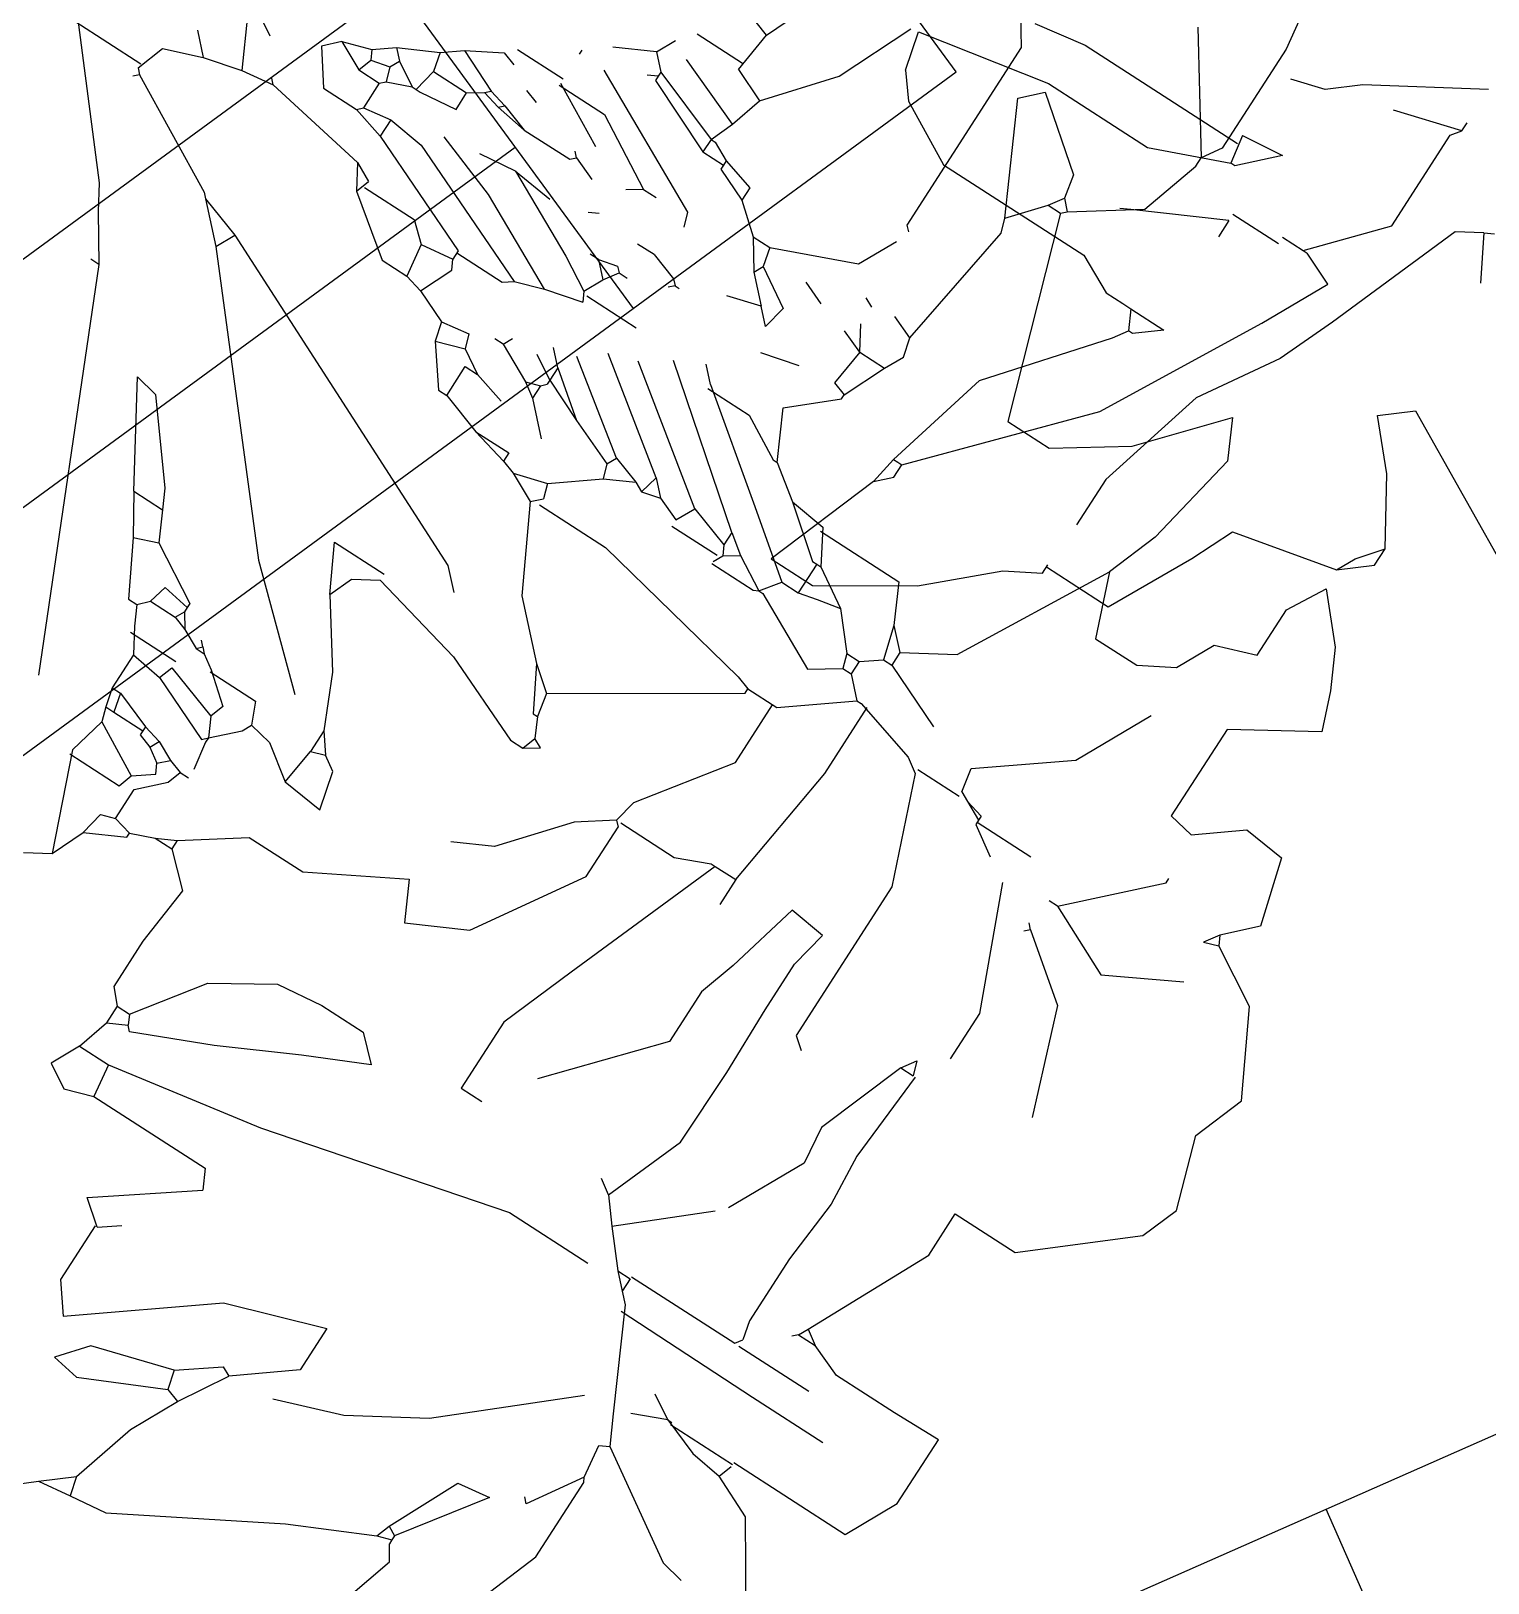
# Model space of a CAD drawing. Header units: metres. Extents: x 1769 to 3632, y 809 to 2652.
# Drawn here: x 2738.5535 to 2738.7356, y 1805.9616 to 1806.1554 of the extents above; entities that cross this region are included whole.
import ezdxf

# ---------------------------------------------------------------- set-up
doc = ezdxf.new("R2010")
doc.units = ezdxf.units.M
doc.header["$LTSCALE"] = 10
for name, color, linetype in [('A-ELEV0', 7, 'Continuous'), ('A-GLAZ', 150, 'Continuous'), ('A_CRISTAL', 150, 'Continuous'), ('L-PLNT', 66, 'Continuous')]:
    doc.layers.add(name, color=color, linetype=linetype)

# ---------------------------------------------------------------- blocks, each defined once
blk = doc.blocks.new('*U445')
at = {"layer": 'A-GLAZ', "ltscale": 0.01}
for p, q in [((0.01799574, 0.000025), (0.01874531, 0.000025)), ((0.01799574, 0), (0.01874531, 0)), ((0.01874531, -0.000025), (0.01799574, -0.000025))]:
    blk.add_line(p, q, dxfattribs=at)
blk.add_lwpolyline([(0.01879531, -0.000025), (0.01874531, -0.000025), (0.01874531, 0.000025), (0.01879531, 0.000025)], close=True, dxfattribs=at)
blk = doc.blocks.new('GARRA DE LEON')
at = {"layer": 'L-PLNT', "color": 65, "linetype": 'Continuous'}
for p, q in [((1271.7821, 335.3903), (1271.8152, 335.4027)), ((1271.8152, 335.4027), (1271.8773, 335.382)), ((1271.8773, 335.382), (1271.9229, 335.3986)), ((1271.9229, 335.3986), (1271.9933, 335.3613)), ((1271.7117, 335.3075), (1271.7821, 335.3903)), ((1271.9933, 335.3613), (1272.0223, 335.3116)), ((1271.4342, 335.3158), (1271.4798, 335.3386)), ((1271.4798, 335.3386), (1271.5439, 335.3386)), ((1271.5439, 335.3386), (1271.5429, 335.2951)), ((1272.0554, 335.3323), (1272.0305, 335.3075)), ((1272.1134, 335.3158), (1272.0554, 335.3323)), ((1271.4342, 335.204), (1271.4342, 335.3158)), ((1272.1175, 335.2785), (1272.1134, 335.3158)), ((1271.7117, 335.2474), (1271.7117, 335.3075)), ((1271.9477, 335.2412), (1271.9809, 335.3034)), ((1272.0181, 335.2992), (1272.0223, 335.3116)), ((1272.0305, 335.3075), (1272.0181, 335.2992)), ((1272.0305, 335.3075), (1272.0223, 335.3116)), ((1271.3059, 335.2992), (1271.4011, 335.2371)), ((1271.5429, 335.2951), (1271.5429, 335.2371)), ((1272.0885, 335.2412), (1272.1175, 335.2785)), ((1272.2211, 335.2868), (1272.1796, 335.2185)), ((1272.2542, 335.2744), (1272.2211, 335.2868)), ((1272.2873, 335.2578), (1272.2542, 335.2744)), ((1271.4891, 335.1874), (1271.4891, 335.2578)), ((1271.9063, 335.2247), (1271.8152, 335.2578)), ((1272.3246, 335.2247), (1272.2873, 335.2578)), ((1271.4011, 335.2371), (1271.4177, 335.1998)), ((1271.5429, 335.2371), (1271.5543, 335.2081)), ((1271.5626, 335.1957), (1271.6703, 335.2474)), ((1271.6703, 335.2474), (1271.7117, 335.2474)), ((1271.9767, 335.1791), (1271.9477, 335.2412)), ((1271.9767, 335.1791), (1272.043, 335.2454)), ((1272.043, 335.2454), (1272.0471, 335.2454)), ((1272.0927, 335.2185), (1272.0885, 335.2412)), ((1271.5191, 335.1543), (1271.5191, 335.2247)), ((1271.9477, 335.1708), (1271.9063, 335.2247)), ((1272.2915, 335.206), (1272.3246, 335.2247)), ((1271.3307, 335.1998), (1271.3265, 335.2205)), ((1272.1796, 335.2185), (1272.0927, 335.2185)), ((1271.3887, 335.1087), (1271.3307, 335.1998)), ((1271.4177, 335.1998), (1271.4301, 335.204)), ((1271.4218, 335.1708), (1271.4177, 335.1998)), ((1271.4321, 335.1418), (1271.4321, 335.204)), ((1271.5543, 335.1915), (1271.5543, 335.2081)), ((1271.5626, 335.1957), (1271.5543, 335.2081)), ((1272.2335, 335.1708), (1272.2459, 335.206)), ((1272.2459, 335.206), (1272.2915, 335.206)), ((1271.4901, 335.0549), (1271.4891, 335.1874)), ((1271.5543, 335.1915), (1271.5502, 335.1874)), ((1271.5543, 335.1915), (1271.5626, 335.1957)), ((1271.8649, 335.1729), (1271.8194, 335.1729)), ((1271.9684, 335.1294), (1271.8649, 335.1729)), ((1271.9767, 335.1791), (1271.9767, 335.1708)), ((1271.4342, 335.1377), (1271.4218, 335.1708)), ((1271.9477, 335.1708), (1271.9436, 335.1667)), ((1271.9477, 335.1708), (1271.9519, 335.1667)), ((1272.0885, 335.1253), (1272.1548, 335.1584)), ((1272.2003, 335.1543), (1272.2335, 335.1708)), ((1271.5191, 335.1501), (1271.5253, 335.1543)), ((1271.5191, 335.0466), (1271.5191, 335.1501)), ((1271.5419, 335.1504), (1271.5253, 335.1543)), ((1271.604, 335.1504), (1271.5419, 335.1504)), ((1271.662, 335.1548), (1271.604, 335.1504)), ((1271.7076, 335.1512), (1271.662, 335.1548)), ((1271.7904, 335.1563), (1271.7076, 335.1512)), ((1271.8028, 335.1501), (1271.7904, 335.1543)), ((1271.7904, 335.1418), (1271.7904, 335.1543)), ((1271.7904, 335.1418), (1271.8028, 335.1501)), ((1272.1838, 335.1253), (1272.2003, 335.1543)), ((1271.4342, 335.1377), (1271.4218, 335.1087)), ((1271.4342, 335.1377), (1271.4342, 335.1418)), ((1271.4342, 335.1377), (1271.4466, 335.117)), ((1271.7904, 335.1418), (1271.7117, 335.1129)), ((1271.9995, 335.0839), (1271.9995, 335.1377)), ((1272.0347, 335.0549), (1272.0885, 335.1253)), ((1272.1838, 335.0839), (1272.1838, 335.1253)), ((1271.1568, 335.0632), (1271.2769, 335.1067)), ((1271.2769, 335.1067), (1271.3514, 335.1067)), ((1271.3514, 335.1067), (1271.3555, 335.1046)), ((1271.3845, 335.1004), (1271.3887, 335.1087)), ((1271.4135, 335.0963), (1271.3887, 335.1087)), ((1271.6786, 335.117), (1271.6123, 335.0839)), ((1271.7117, 335.1129), (1271.6786, 335.117)), ((1271.9974, 335.0839), (1271.9809, 335.1087)), ((1271.3555, 335.1046), (1271.31, 335.0756)), ((1271.3555, 335.1046), (1271.3845, 335.1004)), ((1271.4963, 335.0549), (1271.4135, 335.0963)), ((1272.3701, 335.0963), (1272.2832, 335.0797)), ((1272.4033, 335.0797), (1272.3701, 335.0963)), ((1272.0015, 335.0839), (1271.9974, 335.0839)), ((1272.0098, 335.0673), (1272.0015, 335.0839)), ((1272.0057, 335.0839), (1272.0015, 335.0839)), ((1272.0098, 335.0673), (1272.0057, 335.0839)), ((1272.2376, 335.0632), (1272.1838, 335.0839)), ((1272.2832, 335.0797), (1272.2376, 335.0632)), ((1272.337, 335.0218), (1272.4033, 335.0797)), ((1271.31, 335.0756), (1271.3141, 335.0714)), ((1271.3265, 334.9679), (1271.4135, 335.0673)), ((1271.546, 335.0093), (1271.604, 335.0756)), ((1272.014, 335.059), (1272.0098, 335.0673)), ((1271.5046, 335.0466), (1271.4963, 335.0549)), ((1271.7655, 335.0528), (1271.7572, 335.0632)), ((1272.0098, 335.0176), (1272.0098, 335.059)), ((1272.014, 335.059), (1272.0347, 335.0549)), ((1272.1092, 334.9928), (1272.2376, 335.0632)), ((1271.2976, 335.0466), (1271.2272, 334.9969)), ((1271.2934, 335.0176), (1271.2976, 335.0466)), ((1271.517, 335.0342), (1271.5046, 335.0466)), ((1271.517, 335.0466), (1271.5046, 335.0466)), ((1271.517, 335.0342), (1271.517, 335.0466)), ((1271.9146, 335.0528), (1271.7655, 335.0528)), ((1272.0057, 335.0176), (1271.9146, 335.0528)), ((1271.546, 335.0093), (1271.517, 335.0342)), ((1271.2313, 334.9886), (1271.2934, 335.0176)), ((1271.5667, 334.9928), (1271.6371, 335.0197)), ((1271.6371, 335.0197), (1271.7076, 335.0207)), ((1271.7076, 335.0207), (1271.7696, 335.0192)), ((1271.7696, 335.0192), (1271.8152, 335.0192)), ((1271.8152, 335.0192), (1271.8484, 335.0259)), ((1271.8484, 335.0259), (1271.8525, 334.9928)), ((1272.014, 335.0052), (1272.0057, 335.0176)), ((1272.2976, 334.9638), (1272.337, 335.0218)), ((1271.1236, 334.9803), (1271.2064, 335.0052)), ((1271.2064, 335.0052), (1271.2189, 334.9969)), ((1271.5088, 334.9306), (1271.5088, 335.0093)), ((1271.5667, 334.9928), (1271.546, 335.0093)), ((1272.0305, 334.9472), (1272.014, 335.0052)), ((1272.0719, 334.9514), (1272.0471, 335.0093)), ((1271.2189, 334.9845), (1271.223, 334.9969)), ((1271.223, 334.9969), (1271.2189, 334.9969)), ((1271.2189, 334.9845), (1271.2313, 334.9886)), ((1271.2272, 334.9969), (1271.223, 334.9969)), ((1271.2313, 334.9886), (1271.2272, 334.9969)), ((1271.5667, 334.9928), (1271.575, 334.9803)), ((1271.8525, 334.9928), (1271.7862, 334.9762)), ((1272.0844, 334.9514), (1272.1092, 334.9928)), ((1271.1857, 334.9141), (1271.2189, 334.9845)), ((1271.7862, 334.9762), (1271.7531, 334.9658)), ((1271.2893, 334.9058), (1271.3265, 334.9679)), ((1271.7034, 334.9658), (1271.6164, 334.8892)), ((1271.7531, 334.9658), (1271.7034, 334.9658)), ((1272.2976, 334.9224), (1272.2976, 334.9638)), ((1271.8484, 334.9389), (1271.9643, 334.9534)), ((1271.9643, 334.9534), (1272.0305, 334.9534)), ((1272.0719, 334.9431), (1272.0719, 334.9514)), ((1272.0844, 334.9514), (1272.0719, 334.9514)), ((1272.1009, 334.9348), (1272.0844, 334.9514)), ((1272.5896, 334.9493), (1272.573, 334.9389)), ((1272.689, 334.9493), (1272.5896, 334.9493)), ((1272.8132, 334.9306), (1272.689, 334.9493)), ((1271.8484, 334.9389), (1271.8235, 334.9389)), ((1271.8484, 334.9182), (1271.8484, 334.9389)), ((1271.9891, 334.8892), (1272.0305, 334.9431)), ((1272.0305, 334.9431), (1272.0305, 334.9472)), ((1272.0471, 334.9265), (1272.0305, 334.9431)), ((1272.0595, 334.9265), (1272.0719, 334.9431)), ((1272.1009, 334.9348), (1272.0719, 334.9431)), ((1272.5109, 334.9224), (1272.5648, 334.9389)), ((1272.5648, 334.9389), (1272.573, 334.9389)), ((1272.6642, 334.8768), (1272.573, 334.9389)), ((1271.4549, 334.7153), (1271.5088, 334.9306)), ((1272.0471, 334.9182), (1272.0471, 334.9265)), ((1272.0595, 334.9265), (1272.0471, 334.9265)), ((1272.0595, 334.9141), (1272.0595, 334.9265)), ((1272.1341, 334.9182), (1272.1009, 334.9348)), ((1272.4695, 334.8644), (1272.2976, 334.9224)), ((1272.4736, 334.8685), (1272.5109, 334.9224)), ((1271.1112, 334.7816), (1271.1857, 334.9141)), ((1271.8484, 334.9182), (1271.7076, 334.8644)), ((1271.8359, 334.8851), (1271.8484, 334.9141)), ((1271.8484, 334.9141), (1271.8484, 334.9182)), ((1272.0305, 334.8934), (1272.0471, 334.9182)), ((1272.0595, 334.9141), (1272.0471, 334.9182)), ((1272.0885, 334.8892), (1272.0595, 334.9141)), ((1272.1341, 334.8395), (1272.1341, 334.9182)), ((1271.2686, 334.8478), (1271.2893, 334.9058)), ((1271.8359, 334.8313), (1271.8359, 334.8851)), ((1271.8566, 334.8313), (1271.9312, 334.8851)), ((1271.9312, 334.8851), (1271.9891, 334.8851)), ((1271.9891, 334.8602), (1271.9891, 334.8892)), ((1272.0637, 334.8271), (1272.0305, 334.8934)), ((1272.0844, 334.8685), (1272.0885, 334.8892)), ((1272.1092, 334.8561), (1272.0885, 334.8892)), ((1271.575, 334.8395), (1271.575, 334.8602)), ((1271.7076, 334.8644), (1271.6413, 334.8395)), ((1271.8939, 334.7194), (1271.985, 334.8602)), ((1271.985, 334.8602), (1271.9891, 334.8602)), ((1271.9933, 334.8478), (1271.9891, 334.8602)), ((1272.0803, 334.852), (1272.0844, 334.8685)), ((1272.4695, 334.8644), (1272.4736, 334.8685)), ((1272.4695, 334.852), (1272.4695, 334.8644)), ((1272.4695, 334.852), (1272.4819, 334.8602)), ((1272.4819, 334.8602), (1272.4736, 334.8685)), ((1272.5026, 334.8561), (1272.4819, 334.8602)), ((1271.3017, 334.854), (1271.2644, 334.8064)), ((1271.3431, 334.854), (1271.3017, 334.854)), ((1271.3141, 334.7691), (1271.3431, 334.854)), ((1272.0243, 334.6946), (1271.9933, 334.8478)), ((1272.0803, 334.8354), (1272.0803, 334.852)), ((1272.1092, 334.852), (1272.0803, 334.852)), ((1272.1382, 334.8395), (1272.1092, 334.8561)), ((1272.1092, 334.852), (1272.1092, 334.8561)), ((1272.1092, 334.8478), (1272.1092, 334.852)), ((1272.1423, 334.8064), (1272.1092, 334.8478)), ((1272.4405, 334.8271), (1272.4695, 334.852)), ((1272.5482, 334.7981), (1272.5026, 334.8561)), ((1271.6413, 334.8395), (1271.575, 334.8395)), ((1271.691, 334.7733), (1271.7821, 334.8313)), ((1271.7821, 334.8313), (1271.8318, 334.8313)), ((1271.8359, 334.8271), (1271.8318, 334.8313)), ((1271.8359, 334.8271), (1271.8566, 334.8313)), ((1272.0637, 334.823), (1272.0803, 334.8354)), ((1272.1217, 334.7816), (1272.0803, 334.8354)), ((1272.1423, 334.8064), (1272.1382, 334.8395)), ((1272.3121, 334.8147), (1272.4281, 334.8313)), ((1272.4281, 334.8313), (1272.4405, 334.8271)), ((1271.8359, 334.8271), (1271.8152, 334.7981)), ((1272.0616, 334.8188), (1272.0637, 334.823)), ((1272.0616, 334.7774), (1272.0616, 334.8188)), ((1272.0637, 334.823), (1272.0637, 334.8271)), ((1272.0803, 334.794), (1272.0637, 334.823)), ((1272.279, 334.8106), (1272.2956, 334.8188)), ((1272.2956, 334.8188), (1272.3121, 334.8147)), ((1272.4405, 334.8271), (1272.5316, 334.7816)), ((1271.223, 334.7816), (1271.2644, 334.8064)), ((1271.2686, 334.7981), (1271.2644, 334.8064)), ((1272.1631, 334.7774), (1272.1423, 334.8064)), ((1272.2417, 334.794), (1272.279, 334.8106)), ((1272.279, 334.7857), (1272.279, 334.8106)), ((1272.3121, 334.8147), (1272.3204, 334.794)), ((1271.2437, 334.765), (1271.2686, 334.7981)), ((1271.8152, 334.7981), (1271.7614, 334.7526)), ((1272.0719, 334.7816), (1272.0803, 334.794)), ((1272.0927, 334.7774), (1272.0803, 334.794)), ((1272.2045, 334.7567), (1272.2376, 334.794)), ((1272.2376, 334.794), (1272.2417, 334.794)), ((1272.2459, 334.7816), (1272.2417, 334.794)), ((1272.5316, 334.7816), (1272.5482, 334.7981)), ((1271.1071, 334.7484), (1271.1112, 334.7816)), ((1271.1816, 334.7609), (1271.223, 334.7816)), ((1271.2272, 334.7691), (1271.223, 334.7816)), ((1272.0637, 334.7774), (1272.0719, 334.7816)), ((1272.0803, 334.7774), (1272.0719, 334.7816)), ((1272.1879, 334.6946), (1272.1217, 334.7816)), ((1272.279, 334.7857), (1272.2459, 334.7816)), ((1272.279, 334.7857), (1272.2997, 334.7733)), ((1272.279, 334.7857), (1272.2873, 334.765)), ((1271.194, 334.6987), (1271.2272, 334.7691)), ((1271.2437, 334.765), (1271.223, 334.6946)), ((1271.2437, 334.765), (1271.2272, 334.7691)), ((1271.2313, 334.6615), (1271.3141, 334.7691)), ((1271.5502, 334.765), (1271.5253, 334.7112)), ((1271.5698, 334.7443), (1271.5502, 334.765)), ((1271.6661, 334.7236), (1271.691, 334.7733)), ((1272.0699, 334.7319), (1272.0699, 334.7774)), ((1272.0927, 334.7402), (1272.0803, 334.7774)), ((1272.0927, 334.7774), (1272.0803, 334.7774)), ((1272.0927, 334.7774), (1272.1879, 334.6573)), ((1272.1631, 334.7774), (1272.2045, 334.7567)), ((1272.1631, 334.7733), (1272.1631, 334.7774)), ((1272.1838, 334.736), (1272.1631, 334.7733)), ((1272.3204, 334.765), (1272.3163, 334.7733)), ((1272.3908, 334.7609), (1272.3867, 334.765)), ((1271.1236, 334.7443), (1271.1816, 334.7609)), ((1271.7614, 334.7526), (1271.7448, 334.7194)), ((1272.3411, 334.7443), (1272.3743, 334.7609)), ((1272.5689, 334.7609), (1272.3908, 334.7609)), ((1272.6849, 334.6822), (1272.5689, 334.7609)), ((1271.1029, 334.7194), (1271.1071, 334.7484)), ((1271.1029, 334.7194), (1271.1236, 334.7443)), ((1271.1236, 334.7443), (1271.1071, 334.7484)), ((1271.5698, 334.7029), (1271.5698, 334.7443)), ((1271.8442, 334.7277), (1271.8525, 334.7402)), ((1271.8525, 334.7402), (1271.8566, 334.7319)), ((1272.0761, 334.7319), (1272.0927, 334.7402)), ((1272.0927, 334.7402), (1272.1713, 334.6325)), ((1272.2335, 334.7153), (1272.2417, 334.7484)), ((1272.3121, 334.6739), (1272.3411, 334.7443)), ((1271.8442, 334.7277), (1271.8566, 334.7319)), ((1271.8442, 334.7153), (1271.8442, 334.7277)), ((1271.8732, 334.7236), (1271.8566, 334.7319)), ((1272.0844, 334.7112), (1272.0761, 334.7319)), ((1272.1838, 334.6946), (1272.1838, 334.736)), ((1272.3039, 334.7153), (1272.2956, 334.736)), ((1271.0781, 334.6905), (1271.1029, 334.7194)), ((1271.4301, 334.5786), (1271.4549, 334.7153)), ((1271.6992, 334.707), (1271.6661, 334.7236)), ((1271.8773, 334.6366), (1271.8442, 334.7153)), ((1271.8732, 334.7194), (1271.8732, 334.7236)), ((1271.8939, 334.7194), (1271.8732, 334.7236)), ((1271.9105, 334.6987), (1271.8732, 334.7194)), ((1271.9105, 334.6987), (1271.8939, 334.7194)), ((1271.3265, 334.6242), (1271.3845, 334.7029)), ((1271.4011, 334.6946), (1271.3845, 334.7029)), ((1271.4011, 334.6946), (1271.3845, 334.7029)), ((1271.5253, 334.7112), (1271.4922, 334.6449)), ((1271.5647, 334.6615), (1271.5698, 334.7029)), ((1271.6558, 334.6283), (1271.6992, 334.707)), ((1272.0803, 334.6946), (1272.0844, 334.7112)), ((1272.0968, 334.6987), (1272.0844, 334.7112)), ((1272.2749, 334.7112), (1272.2542, 334.707)), ((1272.2542, 334.707), (1272.2666, 334.6946)), ((1272.2956, 334.678), (1272.2749, 334.7112)), ((1271.1982, 334.6739), (1271.194, 334.6987)), ((1271.223, 334.6946), (1271.1982, 334.6739)), ((1271.4011, 334.5828), (1271.4011, 334.6946)), ((1271.9519, 334.6573), (1271.9105, 334.6987)), ((1272.0243, 334.6283), (1272.0243, 334.6946)), ((1272.0803, 334.6946), (1272.0968, 334.6987)), ((1272.0844, 334.6863), (1272.0803, 334.6946)), ((1272.0968, 334.6987), (1272.1631, 334.6076)), ((1272.1879, 334.6946), (1272.2003, 334.6822)), ((1272.2666, 334.6946), (1272.2583, 334.6656)), ((1272.2873, 334.6739), (1272.2666, 334.6946)), ((1272.0719, 334.6615), (1272.0844, 334.6863)), ((1272.0927, 334.6615), (1272.0844, 334.6863)), ((1272.2873, 334.6739), (1272.2956, 334.678)), ((1272.3121, 334.6573), (1272.2873, 334.6739)), ((1272.3121, 334.6739), (1272.2956, 334.678)), ((1272.3121, 334.6573), (1272.3121, 334.6739)), ((1272.4654, 334.6449), (1272.5316, 334.6739)), ((1271.2561, 334.6428), (1271.2313, 334.6615)), ((1271.31, 334.6449), (1271.3224, 334.6615)), ((1271.5336, 334.6118), (1271.5647, 334.6615)), ((1272.043, 334.6242), (1272.0719, 334.6615)), ((1272.0844, 334.6573), (1272.0719, 334.6615)), ((1272.0844, 334.6573), (1272.0927, 334.6615)), ((1272.0927, 334.6615), (1272.1465, 334.5869)), ((1272.0223, 334.6201), (1271.9519, 334.6573)), ((1272.1009, 334.6159), (1272.0844, 334.6573)), ((1272.3329, 334.6325), (1272.3121, 334.6573)), ((1271.31, 334.6428), (1271.2561, 334.6428)), ((1271.31, 334.6449), (1271.3265, 334.6242)), ((1271.4922, 334.6449), (1271.4632, 334.5786)), ((1271.898, 334.5497), (1271.8773, 334.6366)), ((1272.4115, 334.5994), (1272.4654, 334.6449)), ((1271.6558, 334.5745), (1271.6558, 334.6283)), ((1272.0223, 334.6201), (1272.0305, 334.6283)), ((1272.043, 334.6242), (1272.0305, 334.6283)), ((1272.0347, 334.5952), (1272.043, 334.6242)), ((1272.2417, 334.6242), (1272.2376, 334.6201)), ((1272.2417, 334.6242), (1272.2417, 334.6283)), ((1272.2459, 334.6201), (1272.2417, 334.6242)), ((1272.3453, 334.6035), (1272.3329, 334.6325)), ((1272.3453, 334.6325), (1272.3329, 334.6325)), ((1272.3536, 334.6035), (1272.3453, 334.6325)), ((1271.4756, 334.5704), (1271.5336, 334.6118)), ((1271.7117, 334.5745), (1271.7076, 334.6118)), ((1271.7076, 334.6118), (1271.7407, 334.6035)), ((1272.0347, 334.5952), (1272.0223, 334.6201)), ((1272.1299, 334.5786), (1272.1009, 334.6159)), ((1272.1175, 334.5786), (1272.1009, 334.6159)), ((1272.1941, 334.5662), (1272.1941, 334.6159)), ((1272.2542, 334.5952), (1272.2459, 334.6201)), ((1272.2542, 334.5952), (1272.2459, 334.6201)), ((1271.7407, 334.6035), (1271.749, 334.5911)), ((1271.9394, 334.5911), (1271.9229, 334.6076)), ((1272.0388, 334.5828), (1272.0347, 334.5952)), ((1272.0968, 334.5745), (1272.0719, 334.5994)), ((1272.2542, 334.5952), (1272.2542, 334.5786)), ((1272.2997, 334.5994), (1272.2873, 334.6035)), ((1272.3619, 334.4751), (1272.2997, 334.5994)), ((1272.3494, 334.6035), (1272.3453, 334.6035)), ((1272.3494, 334.5828), (1272.3494, 334.6035)), ((1272.3536, 334.6035), (1272.3494, 334.6035)), ((1272.3619, 334.5869), (1272.3536, 334.6035)), ((1272.3825, 334.5911), (1272.4115, 334.5994)), ((1272.424, 334.5704), (1272.4115, 334.5994)), ((1271.3928, 334.5579), (1271.4011, 334.5828)), ((1271.4301, 334.5786), (1271.4011, 334.5828)), ((1271.7448, 334.5786), (1271.749, 334.5911)), ((1271.7655, 334.5786), (1271.749, 334.5911)), ((1272.0761, 334.2888), (1271.9394, 334.5911)), ((1272.0471, 334.5828), (1272.0388, 334.5828)), ((1272.0471, 334.5497), (1272.0388, 334.5828)), ((1272.0471, 334.5497), (1272.0471, 334.5828)), ((1272.2252, 334.5786), (1272.2252, 334.5869)), ((1272.3784, 334.5165), (1272.3494, 334.5828)), ((1272.3619, 334.5828), (1272.3494, 334.5828)), ((1272.3619, 334.5828), (1272.3825, 334.5911)), ((1272.3619, 334.5828), (1272.3619, 334.5869)), ((1272.3867, 334.5165), (1272.3619, 334.5828)), ((1272.3825, 334.5911), (1272.4074, 334.529)), ((1272.4612, 334.5745), (1272.4902, 334.5869)), ((1271.4301, 334.5497), (1271.4301, 334.5786)), ((1271.4591, 334.5579), (1271.4674, 334.5745)), ((1271.4632, 334.5786), (1271.4674, 334.5745)), ((1271.4756, 334.5704), (1271.4674, 334.5745)), ((1271.4756, 334.5579), (1271.4756, 334.5704)), ((1271.6206, 334.5248), (1271.6558, 334.5745)), ((1271.7117, 334.5745), (1271.7448, 334.5786)), ((1271.7324, 334.5455), (1271.7117, 334.5745)), ((1271.7655, 334.5786), (1271.7448, 334.5786)), ((1271.8111, 334.5579), (1271.7655, 334.5786)), ((1272.1051, 334.5621), (1272.0968, 334.5745)), ((1272.1092, 334.5745), (1272.0968, 334.5745)), ((1272.1051, 334.5621), (1272.1092, 334.5745)), ((1272.1092, 334.5745), (1272.1134, 334.5786)), ((1272.1175, 334.5786), (1272.1134, 334.5786)), ((1272.1299, 334.5786), (1272.1175, 334.5786)), ((1272.1175, 334.5786), (1272.1299, 334.5579)), ((1272.1299, 334.5786), (1272.1423, 334.5662)), ((1272.1962, 334.5621), (1272.2128, 334.5704)), ((1272.2128, 334.5704), (1272.2252, 334.5786)), ((1272.2252, 334.5579), (1272.2128, 334.5704)), ((1272.2293, 334.5745), (1272.2252, 334.5786)), ((1272.2252, 334.5579), (1272.2293, 334.5745)), ((1272.2956, 334.5579), (1272.2956, 334.5704)), ((1272.424, 334.5704), (1272.4612, 334.5745)), ((1272.4302, 334.5704), (1272.4302, 334.5248)), ((1272.4612, 334.5745), (1272.4695, 334.5497)), ((1271.4052, 334.5372), (1271.3928, 334.5579)), ((1271.4301, 334.5497), (1271.4591, 334.5579)), ((1271.4756, 334.5579), (1271.4591, 334.5579)), ((1271.488, 334.5466), (1271.4756, 334.5579)), ((1271.8649, 334.5207), (1271.8111, 334.5579)), ((1272.1217, 334.529), (1272.1051, 334.5621)), ((1272.1796, 334.5331), (1272.1879, 334.5662)), ((1272.1962, 334.5621), (1272.1879, 334.5662)), ((1272.2128, 334.5331), (1272.1962, 334.5621)), ((1272.2252, 334.5579), (1272.2252, 334.5497)), ((1272.2956, 334.5579), (1272.2873, 334.5455)), ((1272.3308, 334.4958), (1272.2956, 334.5579)), ((1271.4301, 334.5497), (1271.4052, 334.5372)), ((1271.5336, 334.5466), (1271.488, 334.5466)), ((1271.5874, 334.5517), (1271.5336, 334.5466)), ((1271.6123, 334.5248), (1271.5874, 334.5517)), ((1271.7365, 334.5248), (1271.7324, 334.5455)), ((1271.8856, 334.529), (1271.898, 334.5497)), ((1271.9042, 334.5), (1271.9042, 334.5497)), ((1272.0595, 334.5124), (1272.0471, 334.5497)), ((1272.0885, 334.5248), (1272.0803, 334.5538)), ((1271.8566, 334.4544), (1271.778, 334.5414)), ((1272.1217, 334.529), (1272.1299, 334.5331)), ((1272.1713, 334.5082), (1272.1796, 334.5331)), ((1272.1796, 334.5331), (1272.2211, 334.4503)), ((1272.25, 334.4586), (1272.2128, 334.5331)), ((1272.2542, 334.529), (1272.2583, 334.5372)), ((1271.6123, 334.5082), (1271.6206, 334.5248)), ((1271.6123, 334.5082), (1271.6123, 334.5248)), ((1271.6206, 334.5248), (1271.6123, 334.5248)), ((1271.7076, 334.5), (1271.7282, 334.5207)), ((1271.7282, 334.5207), (1271.7365, 334.5248)), ((1271.7552, 334.5165), (1271.7365, 334.5248)), ((1271.7552, 334.471), (1271.7552, 334.5165)), ((1271.8649, 334.5207), (1271.8856, 334.529)), ((1271.8649, 334.5207), (1271.9042, 334.5)), ((1272.1009, 334.5041), (1272.0885, 334.5248)), ((1272.0885, 334.5124), (1272.0885, 334.5248)), ((1272.1217, 334.529), (1272.1217, 334.5207)), ((1272.2873, 334.4958), (1272.279, 334.5165)), ((1272.3825, 334.5165), (1272.3784, 334.5165)), ((1272.3825, 334.5165), (1272.3784, 334.5082)), ((1272.3867, 334.5165), (1272.3825, 334.5165)), ((1272.3991, 334.5041), (1272.3867, 334.5165)), ((1271.604, 334.4875), (1271.6123, 334.5082)), ((1271.6703, 334.4958), (1271.6703, 334.5041)), ((1271.7034, 334.5), (1271.6786, 334.5041)), ((1272.0595, 334.5124), (1272.0885, 334.5124)), ((1272.0595, 334.5041), (1272.0595, 334.5124)), ((1272.0927, 334.4793), (1272.0595, 334.5041)), ((1272.0927, 334.4793), (1272.1009, 334.5041)), ((1272.1134, 334.5), (1272.1009, 334.5041)), ((1272.1651, 334.5), (1272.1713, 334.5082)), ((1272.2252, 334.3799), (1272.1713, 334.5082)), ((1272.3329, 334.4503), (1272.3039, 334.5041)), ((1272.3991, 334.5041), (1272.3825, 334.471)), ((1272.3991, 334.5041), (1272.4157, 334.5124)), ((1271.6371, 334.471), (1271.6578, 334.4917)), ((1271.6578, 334.4917), (1271.6703, 334.4958)), ((1271.6744, 334.4834), (1271.6703, 334.4958)), ((1271.7034, 334.4958), (1271.7076, 334.5)), ((1271.7076, 334.5), (1271.7034, 334.5)), ((1271.7282, 334.4378), (1271.7034, 334.4958)), ((1271.7241, 334.4917), (1271.7076, 334.5)), ((1271.7365, 334.4958), (1271.7241, 334.4917)), ((1271.7407, 334.442), (1271.7241, 334.4917)), ((1271.7572, 334.471), (1271.7365, 334.4958)), ((1272.1092, 334.4751), (1272.1134, 334.5)), ((1272.1651, 334.4544), (1272.1651, 334.5)), ((1272.25, 334.4586), (1272.2459, 334.4958)), ((1272.2832, 334.4917), (1272.2873, 334.4958)), ((1272.2832, 334.4461), (1272.2832, 334.4917)), ((1272.2873, 334.4958), (1272.2915, 334.4917)), ((1272.3308, 334.4503), (1272.3308, 334.4958)), ((1271.5833, 334.4544), (1271.5999, 334.4875)), ((1271.5999, 334.4875), (1271.604, 334.4875)), ((1271.6082, 334.471), (1271.604, 334.4875)), ((1271.6454, 334.4627), (1271.6578, 334.4793)), ((1271.6578, 334.4793), (1271.6661, 334.4751)), ((1271.6661, 334.4751), (1271.6744, 334.4834)), ((1271.6827, 334.4668), (1271.6744, 334.4834)), ((1272.1092, 334.4751), (1272.0927, 334.4793)), ((1271.604, 334.4586), (1271.6082, 334.471)), ((1271.6082, 334.471), (1271.6371, 334.471)), ((1271.6744, 334.4627), (1271.6661, 334.4751)), ((1271.6744, 334.4627), (1271.6827, 334.4668)), ((1271.6868, 334.4503), (1271.6827, 334.4668)), ((1271.7655, 334.4586), (1271.7572, 334.471)), ((1272.1217, 334.4461), (1272.1092, 334.4751)), ((1271.5543, 334.442), (1271.5833, 334.4544)), ((1271.5833, 334.4544), (1271.604, 334.4586)), ((1271.633, 334.4586), (1271.6454, 334.4627)), ((1271.633, 334.4089), (1271.633, 334.4586)), ((1271.6703, 334.4171), (1271.6454, 334.4627)), ((1271.6786, 334.4503), (1271.6744, 334.4627)), ((1271.7655, 334.4503), (1271.7655, 334.4586)), ((1271.7696, 334.4544), (1271.7655, 334.4586)), ((1271.7655, 334.4503), (1271.7696, 334.4544)), ((1271.7696, 334.4544), (1271.7738, 334.4503)), ((1272.0595, 334.2805), (1271.8566, 334.4544)), ((1272.1217, 334.4461), (1272.1507, 334.4586)), ((1272.1507, 334.4586), (1272.1589, 334.4544)), ((1272.1548, 334.4254), (1272.1589, 334.4544)), ((1272.1672, 334.4544), (1272.1589, 334.4544)), ((1272.2128, 334.3467), (1272.1672, 334.4544)), ((1272.25, 334.4586), (1272.2459, 334.4254)), ((1271.5419, 334.4213), (1271.5543, 334.442)), ((1271.6371, 334.4089), (1271.5543, 334.442)), ((1271.6827, 334.4503), (1271.6786, 334.4503)), ((1271.6827, 334.4213), (1271.6827, 334.4503)), ((1271.6868, 334.4503), (1271.6827, 334.4503)), ((1271.6992, 334.4171), (1271.6868, 334.4503)), ((1271.7282, 334.4378), (1271.7407, 334.442)), ((1271.7324, 334.4089), (1271.7282, 334.4378)), ((1271.7469, 334.3964), (1271.7469, 334.442)), ((1271.7738, 334.4337), (1271.7655, 334.4503)), ((1272.1258, 334.4296), (1272.1217, 334.4461)), ((1272.2211, 334.4503), (1272.2417, 334.3923)), ((1272.2873, 334.4171), (1272.2832, 334.4461)), ((1272.2915, 334.4213), (1272.2832, 334.4461)), ((1272.3121, 334.4296), (1272.308, 334.442)), ((1272.337, 334.4503), (1272.337, 334.4047)), ((1272.366, 334.4503), (1272.3619, 334.4503)), ((1271.778, 334.4213), (1271.7738, 334.4337)), ((1271.7862, 334.4254), (1271.7738, 334.4337)), ((1271.778, 334.4213), (1271.7862, 334.4254)), ((1271.7904, 334.4254), (1271.7862, 334.4254)), ((1271.7945, 334.4254), (1271.7904, 334.4254)), ((1271.7945, 334.4006), (1271.7904, 334.4254)), ((1271.8235, 334.3757), (1271.7945, 334.4254)), ((1272.1258, 334.4047), (1272.1258, 334.4296)), ((1272.1548, 334.4254), (1272.1258, 334.4296)), ((1272.1693, 334.4089), (1272.1548, 334.4254)), ((1271.6371, 334.4089), (1271.6703, 334.4171)), ((1271.6827, 334.413), (1271.6703, 334.4171)), ((1271.6992, 334.4171), (1271.6827, 334.4213)), ((1271.6827, 334.4171), (1271.6827, 334.4213)), ((1271.6827, 334.413), (1271.6827, 334.4171)), ((1271.6992, 334.4089), (1271.6827, 334.413)), ((1271.6992, 334.4089), (1271.6992, 334.4171)), ((1271.778, 334.3964), (1271.778, 334.4213)), ((1272.2873, 334.4171), (1272.2915, 334.4213)), ((1272.2915, 334.4006), (1272.2873, 334.4171)), ((1272.2956, 334.4047), (1272.2915, 334.4213)), ((1271.7324, 334.4089), (1271.6992, 334.4089)), ((1271.7531, 334.3964), (1271.7324, 334.4089)), ((1271.778, 334.3964), (1271.7945, 334.4006)), ((1272.1631, 334.355), (1272.1258, 334.4047)), ((1272.1693, 334.3592), (1272.1693, 334.4089)), ((1272.2832, 334.3882), (1272.2915, 334.4006)), ((1272.2915, 334.4006), (1272.2956, 334.4047)), ((1272.3121, 334.3674), (1272.2956, 334.4047)), ((1272.3287, 334.3964), (1272.3246, 334.4089)), ((1271.7696, 334.3882), (1271.7531, 334.3964)), ((1271.7696, 334.3882), (1271.778, 334.3964)), ((1271.7696, 334.3799), (1271.7696, 334.3882)), ((1272.2625, 334.355), (1272.2666, 334.3882)), ((1272.2666, 334.3882), (1272.2832, 334.3882)), ((1272.2832, 334.355), (1272.2832, 334.3882)), ((1272.3121, 334.3674), (1272.3287, 334.3964)), ((1271.8152, 334.355), (1271.7696, 334.3799)), ((1271.8152, 334.355), (1271.8235, 334.3757)), ((1271.8484, 334.3633), (1271.8235, 334.3757)), ((1272.2293, 334.3467), (1272.2252, 334.3799)), ((1271.8649, 334.355), (1271.8484, 334.3633)), ((1271.8484, 334.3343), (1271.8484, 334.3633)), ((1272.1631, 334.355), (1272.1755, 334.3592)), ((1272.1838, 334.3426), (1272.1755, 334.3592)), ((1272.2997, 334.3509), (1272.3121, 334.3674)), ((1271.9933, 334.2059), (1271.6744, 334.3509)), ((1271.8484, 334.3343), (1271.8152, 334.355)), ((1271.927, 334.3053), (1271.8649, 334.355)), ((1272.1838, 334.3426), (1272.1631, 334.355)), ((1272.2211, 334.3177), (1272.2128, 334.3467)), ((1272.2293, 334.3467), (1272.2128, 334.3467)), ((1272.2252, 334.3219), (1272.2293, 334.3467)), ((1272.2542, 334.326), (1272.2625, 334.3467)), ((1272.2625, 334.3509), (1272.2832, 334.355)), ((1272.2625, 334.3509), (1272.2625, 334.355)), ((1272.2625, 334.3467), (1272.2625, 334.3509)), ((1272.2749, 334.326), (1272.2625, 334.3467)), ((1272.2997, 334.3509), (1272.2832, 334.355)), ((1272.2832, 334.3177), (1272.2997, 334.3509)), ((1271.8484, 334.3343), (1271.9312, 334.2846)), ((1272.2003, 334.2474), (1272.1838, 334.3426)), ((1272.2211, 334.3177), (1272.2252, 334.3219)), ((1272.25, 334.3219), (1272.2252, 334.3219)), ((1272.25, 334.3219), (1272.2542, 334.326)), ((1272.25, 334.3012), (1272.25, 334.3219)), ((1272.2666, 334.3219), (1272.2542, 334.326)), ((1272.2625, 334.3053), (1272.2666, 334.3219)), ((1272.2666, 334.3219), (1272.2749, 334.326)), ((1272.2832, 334.3177), (1272.2749, 334.326)), ((1272.2211, 334.2846), (1272.2211, 334.3177)), ((1272.2707, 334.3012), (1272.2832, 334.3177)), ((1271.9312, 334.2846), (1271.927, 334.3053)), ((1272.25, 334.3012), (1272.2625, 334.3053)), ((1272.2625, 334.2763), (1272.25, 334.3012)), ((1272.2707, 334.3012), (1272.2625, 334.3053)), ((1272.2625, 334.2763), (1272.2707, 334.3012)), ((1272.0595, 334.2805), (1272.0761, 334.2888)), ((1272.0885, 334.2515), (1272.0761, 334.2888)), ((1272.25, 334.2639), (1272.2211, 334.2846)), ((1272.0885, 334.2515), (1272.0595, 334.2805)), ((1272.2625, 334.2763), (1272.25, 334.2639)), ((1272.0927, 334.2474), (1272.0885, 334.2515)), ((1272.1465, 334.148), (1272.0927, 334.2474)), ((1272.1962, 334.2184), (1272.2003, 334.2474)), ((1272.2003, 334.2474), (1272.2045, 334.2432)), ((1272.1879, 334.1852), (1272.1962, 334.2184)), ((1272.2376, 334.1977), (1272.1962, 334.2184)), ((1272.2459, 334.2018), (1272.2335, 334.2225)), ((1272.0305, 334.1811), (1271.9933, 334.2059)), ((1271.9933, 334.2059), (1271.9933, 334.1977)), ((1270.2208, 334.0403), (1270.1442, 334.1852)), ((1272.0513, 334.1687), (1272.0305, 334.1811)), ((1272.0513, 334.1687), (1272.0305, 334.1811)), ((1272.1755, 334.1521), (1272.1879, 334.1852)), ((1272.2045, 334.1687), (1272.1879, 334.1852)), ((1272.1589, 334.0776), (1272.0513, 334.1687)), ((1272.1507, 334.1438), (1272.1755, 334.1521)), ((1272.1465, 334.148), (1272.1423, 334.1438)), ((1272.1507, 334.1438), (1272.1465, 334.148)), ((1272.1548, 334.0776), (1272.1548, 334.1438)), ((1270.0718, 334.0569), (1270.0925, 334.0817)), ((1270.0883, 334.0651), (1270.109, 334.0817)), ((1270.0925, 334.0817), (1270.109, 334.0817)), ((1270.109, 334.0817), (1270.1629, 334.0486)), ((1270.0718, 334.0569), (1270.0883, 334.0651)), ((1270.0511, 333.9657), (1270.0718, 334.0569)), ((1270.1629, 334.0486), (1270.2001, 334.0154)), ((1270.2001, 334.0154), (1270.2208, 334.0403)), ((1270.3782, 334.0072), (1270.341, 334.0279)), ((1270.3782, 334.0072), (1270.3658, 333.9865)), ((1270.3782, 334.0072), (1270.3824, 334.0154)), ((1270.3658, 333.9865), (1270.2457, 333.9409)), ((1270.0138, 333.9492), (1270.0511, 333.9657)), ((1269.9413, 333.9119), (1270.0138, 333.9492)), ((1270.2457, 333.9409), (1270.196, 333.9202)), ((1270.4403, 333.945), (1270.4238, 333.8871)), ((1270.4818, 333.945), (1270.4279, 333.8539)), ((1270.432, 333.9388), (1270.4403, 333.945)), ((1270.4403, 333.945), (1270.4486, 333.945)), ((1270.283, 333.8871), (1270.341, 333.9388)), ((1270.341, 333.9388), (1270.432, 333.9388)), ((1270.196, 333.9202), (1270.1297, 333.8788)), ((1270.2126, 333.8912), (1270.2705, 333.9202)), ((1270.2705, 333.9202), (1270.283, 333.8912)), ((1269.9413, 333.8498), (1269.9413, 333.9119)), ((1270.0759, 333.8167), (1270.2126, 333.8912)), ((1270.283, 333.8871), (1270.283, 333.8912)), ((1270.1297, 333.8788), (1270.0304, 333.8519)), ((1270.283, 333.8664), (1270.283, 333.8871)), ((1270.283, 333.8664), (1270.283, 333.8871)), ((1270.2768, 333.8208), (1270.2768, 333.8664)), ((1269.9185, 333.8208), (1269.9351, 333.8498)), ((1269.9351, 333.8498), (1269.9434, 333.8498)), ((1270.0304, 333.8519), (1269.9848, 333.8519)), ((1270.4279, 333.8539), (1270.4072, 333.8291)), ((1270.1629, 333.8249), (1270.1463, 333.8042)), ((1270.1629, 333.7918), (1270.1629, 333.8249)), ((1270.341, 333.8291), (1270.312, 333.8001)), ((1270.3368, 333.7918), (1270.341, 333.8291)), ((1270.4072, 333.8291), (1270.3989, 333.8001)), ((1269.8689, 333.767), (1269.9185, 333.8208)), ((1269.9475, 333.7007), (1270.0759, 333.8167)), ((1270.2705, 333.8208), (1270.2333, 333.7463)), ((1270.2705, 333.8208), (1270.254, 333.8208)), ((1270.1339, 333.7918), (1270.1463, 333.8001)), ((1270.1463, 333.8042), (1270.1463, 333.8001)), ((1270.1629, 333.7918), (1270.1463, 333.8001)), ((1270.312, 333.8001), (1270.312, 333.796)), ((1270.0428, 333.7173), (1270.1339, 333.7918)), ((1270.1629, 333.7835), (1270.1629, 333.7918)), ((1270.1629, 333.767), (1270.1629, 333.7835)), ((1270.1629, 333.767), (1270.1629, 333.7835)), ((1270.285, 333.7297), (1270.312, 333.796)), ((1270.3368, 333.7918), (1270.312, 333.796)), ((1270.329, 333.6386), (1270.329, 333.7918)), ((1269.8212, 333.6924), (1269.8689, 333.767)), ((1270.1794, 333.7338), (1270.1629, 333.767)), ((1270.2333, 333.7463), (1270.2291, 333.738)), ((1270.1794, 333.593), (1270.1794, 333.7338)), ((1270.285, 333.6303), (1270.285, 333.7297)), ((1269.9475, 333.6924), (1270.0428, 333.7173)), ((1269.8212, 333.651), (1269.8212, 333.6924)), ((1269.9227, 333.6883), (1269.9351, 333.7007)), ((1269.9227, 333.6883), (1269.9475, 333.6924)), ((1269.9351, 333.7007), (1269.9475, 333.7007)), ((1269.9475, 333.6966), (1269.9475, 333.7007)), ((1269.9475, 333.6924), (1269.9475, 333.6966)), ((1269.9227, 333.6883), (1269.8212, 333.651)), ((1270.2622, 333.5144), (1270.285, 333.6303)), ((1270.3213, 333.593), (1270.329, 333.6386)), ((1270.2084, 333.5392), (1270.1794, 333.593)), ((1270.2291, 333.5226), (1270.2084, 333.5392)), ((1270.2291, 333.5226), (1270.2084, 333.5392)), ((1270.2291, 333.5226), (1270.2622, 333.5144))]:
    blk.add_line(p, q, dxfattribs=at)
blk = doc.blocks.new('RPA')
at = {"layer": 'A_CRISTAL', "lineweight": 5}
for p, xscale, yscale, zscale, rotation in [((2735.95966, 1810.41349), -1000.000000000006, 1000.000000000007, 1000.000000000006, 186.2159130037691), ((2735.95966, 1814.24995), 1000.00000000001, 1000.00000000001, 1000.00000000001, 353.7840869962308)]:
    blk.add_blockref('*U445', p, dxfattribs=dict(at, xscale=xscale, yscale=yscale, zscale=zscale, rotation=rotation))
at = {"layer": 'L-PLNT', "xscale": -0.1480433124992555, "yscale": 0.1480433124992555, "zscale": 0.1480433124992558, "rotation": 207.1846337181579}
for p in [(2564.42923, 1770.43687), (2564.80717, 1770.43687)]:
    blk.add_blockref('GARRA DE LEON', p, dxfattribs=at)

msp = doc.modelspace()

# ---------------------------------------------------------------- block references
at = {"layer": 'A-ELEV0', "ltscale": 0.01, "rotation": 29.99800635700696}
msp.add_blockref('RPA', (1259.184, -1140.7268), dxfattribs=at)

doc.saveas('drawing.dxf')
